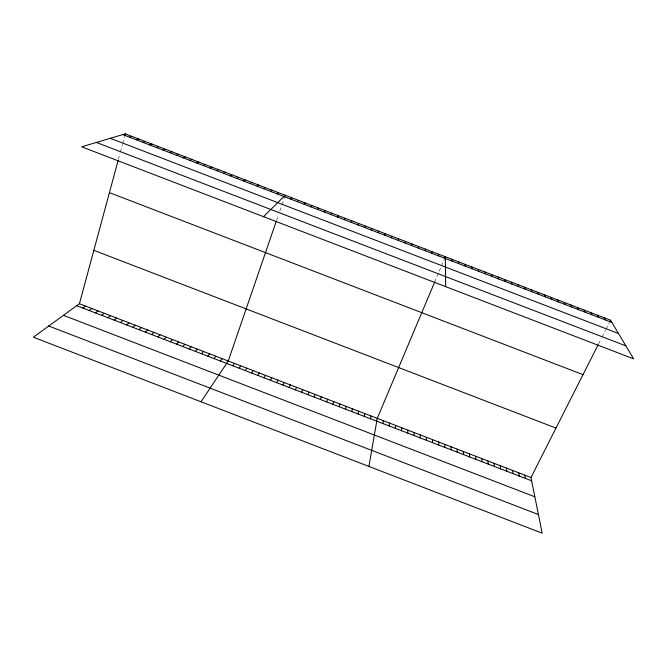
<?xml version="1.0" encoding="UTF-8"?>
<svg xmlns="http://www.w3.org/2000/svg" width="667" height="667" viewBox="0 0 667 667"><rect width="100%" height="100%" fill="white"/><g stroke="black" fill="none" stroke-linecap="round" stroke-linejoin="round"><path stroke-width="0.5" stroke-dasharray="3.33 2.5" d="M118.401 159.388L119.927 153.76M120.435 151.876L122.478 144.314M122.728 143.372L124.529 136.71M276.638 220.185L278.531 214.691M279.798 211.014L281.699 205.478M282.016 204.552L284.25 198.057M434.726 281.949L441.145 266.717M441.521 265.816L444.189 259.48M598.591 343.872L601.225 338.653M602.109 336.91L605.653 329.907M606.095 329.031L609.213 322.861"/><path stroke-width="1" d="M438.678 445.022L438.711 442.021M438.628 255.92L438.661 254.194M432.483 442.638L432.566 439.653M426.288 440.253L426.413 437.294M431.899 253.335L431.983 251.634M420.102 437.869L420.268 434.926M413.907 435.484L414.124 432.558M425.171 250.75L425.313 249.066M407.712 433.1L407.971 430.19M401.517 430.715L401.826 427.822M418.442 248.166L418.634 246.507M395.331 428.331L395.681 425.463M389.136 425.955L389.536 423.095M411.714 245.581L411.956 243.939M382.941 423.57L383.392 420.727M368.909 466.433L377.247 418.367L434.726 281.949M404.986 242.996L405.286 241.379M370.493 418.776L371.027 415.975M364.24 416.366L364.816 413.582M398.257 240.412L398.608 238.819M357.979 413.957L358.604 411.189M351.717 411.547L352.393 408.804M391.529 237.827L391.938 236.251M345.464 409.146L346.181 406.411M598.149 344.739L530.974 477.53L542.154 533.15L33.35 337.21L79.415 303.735L118.151 160.33M124.787 135.76L125.304 133.85L610.555 320.218L633.65 358.871L81.649 146.798L125.304 133.85M339.203 406.737L339.97 404.019M384.801 235.243L385.259 233.692M332.95 404.327L333.758 401.626M326.697 401.918L327.555 399.241M378.072 232.658L378.589 231.124M320.435 399.508L321.344 396.848M276.33 221.094L228.231 361.014L201.009 401.776M284.567 197.124L285.209 195.264L263.515 216.667M314.182 397.098L315.132 394.455M371.352 230.073L371.919 228.564M307.929 394.697L308.921 392.071M301.667 392.288L302.718 389.678M364.624 227.497L365.249 226.005M295.414 389.878L296.507 387.294M444.572 258.579L445.339 256.762L445.673 286.652M289.161 387.469L290.295 384.901M357.896 224.912L358.571 223.437M282.908 385.067L284.092 382.508M276.655 382.658L277.881 380.123M351.175 222.328L351.901 220.877M270.402 380.248L271.677 377.73M609.663 321.978L610.555 320.218M264.149 377.847L265.466 375.346M344.447 219.743L345.231 218.317M257.896 375.438L259.263 372.953M251.642 373.028L253.051 370.569M337.727 217.159L338.561 215.749M245.389 370.627L246.848 368.176M239.136 368.217L240.645 365.791M330.999 214.582L331.891 213.19M232.883 365.816L234.442 363.398M324.279 211.998L325.221 210.63M220.385 360.997L222.028 358.629M214.132 358.596L215.825 356.236M317.559 209.413L318.551 208.071M207.887 356.186L209.621 353.852M201.634 353.785L203.418 351.459M310.83 206.837L311.881 205.503M195.381 351.376L197.215 349.074M189.136 348.974L191.012 346.69M304.11 204.252L305.211 202.943M182.891 346.565L184.809 344.297M176.638 344.164L178.606 341.913M297.39 201.667L298.541 200.383M170.393 341.762L172.403 339.528M164.14 339.353L166.2 337.143M290.67 199.091L291.879 197.824M157.896 336.952L160.005 334.751M151.651 334.542L153.802 332.366M145.406 332.141L147.599 329.982M139.153 329.74L141.396 327.597M277.222 193.93L278.539 192.705M132.908 327.33L135.201 325.204M126.663 324.929L128.998 322.82M270.502 191.346L271.878 190.145M120.419 322.528L122.803 320.435M114.174 320.118L116.6 318.051M107.929 317.717L110.405 315.666M263.79 188.761L265.208 187.585M101.684 315.316L104.202 313.282M257.07 186.185L258.546 185.017M95.439 312.915L98.007 310.897M89.195 310.505L91.813 308.504M250.35 183.6L251.876 182.458M82.958 308.104L85.609 306.12M243.63 181.024L245.214 179.898M236.91 178.439L238.544 177.339M230.19 175.863L231.883 174.779M223.478 173.287L225.221 172.219M216.758 170.702L218.551 169.66M210.038 168.126L211.889 167.1M203.327 165.541L205.228 164.549M196.607 162.965L198.566 161.989M189.895 160.388L191.904 159.43M183.183 157.804L185.243 156.87M176.463 155.228L178.581 154.31M169.751 152.651L171.919 151.751M163.04 150.075L165.258 149.191M156.32 147.49L158.596 146.64M149.608 144.914L151.934 144.08M142.896 142.338L145.281 141.521M136.185 139.762L138.619 138.961M129.473 137.177L131.958 136.41M122.761 134.601L611.897 322.461M110.272 138.311L618.509 333.525M96.34 142.438L625.879 345.865M109.421 192.638L583.016 374.654M93.839 250.333L555.986 428.081M79.415 303.735L530.974 477.53M76.713 305.703L531.632 480.799M63.457 315.333L534.851 496.798M48.749 326.021L538.419 514.549M603.943 317.675L605.227 319.902M597.332 315.132L598.566 317.342M590.712 312.598L591.896 314.782M584.1 310.055L585.234 312.223M577.489 307.52L578.572 309.663M570.877 304.977L571.902 307.103M564.265 302.443L565.241 304.544M557.662 299.9L558.579 301.984M551.05 297.365L551.917 299.425M544.439 294.822L545.256 296.865M537.827 292.288L538.586 294.305M531.224 289.745L531.924 291.746M524.612 287.21L525.263 289.195M518.001 284.667L518.609 286.635M511.397 282.133L511.948 284.075M504.786 279.598L505.286 281.516M498.182 277.055L498.624 278.956M491.571 274.521L491.963 276.405M524.821 475.162L525.429 478.406M484.967 271.986L485.301 273.845M518.668 472.795L519.234 476.021M512.514 470.427L513.031 473.637M478.364 269.443L478.648 271.286M506.361 468.059L506.837 471.252M500.208 465.691L500.634 468.868M471.752 266.908L471.986 268.726M494.055 463.323L494.439 466.483M487.911 460.955L488.244 464.099M465.149 264.374L465.333 266.175M481.757 458.588L482.049 461.714M475.604 456.22L475.846 459.33M458.546 261.831L458.671 263.615M469.46 453.852L469.651 456.945M463.307 451.492L463.457 454.561M451.943 259.296L452.018 261.055M457.153 449.124L457.262 452.176M451.009 446.757L451.067 449.791M444.856 444.389L444.872 447.407"/></g></svg>
